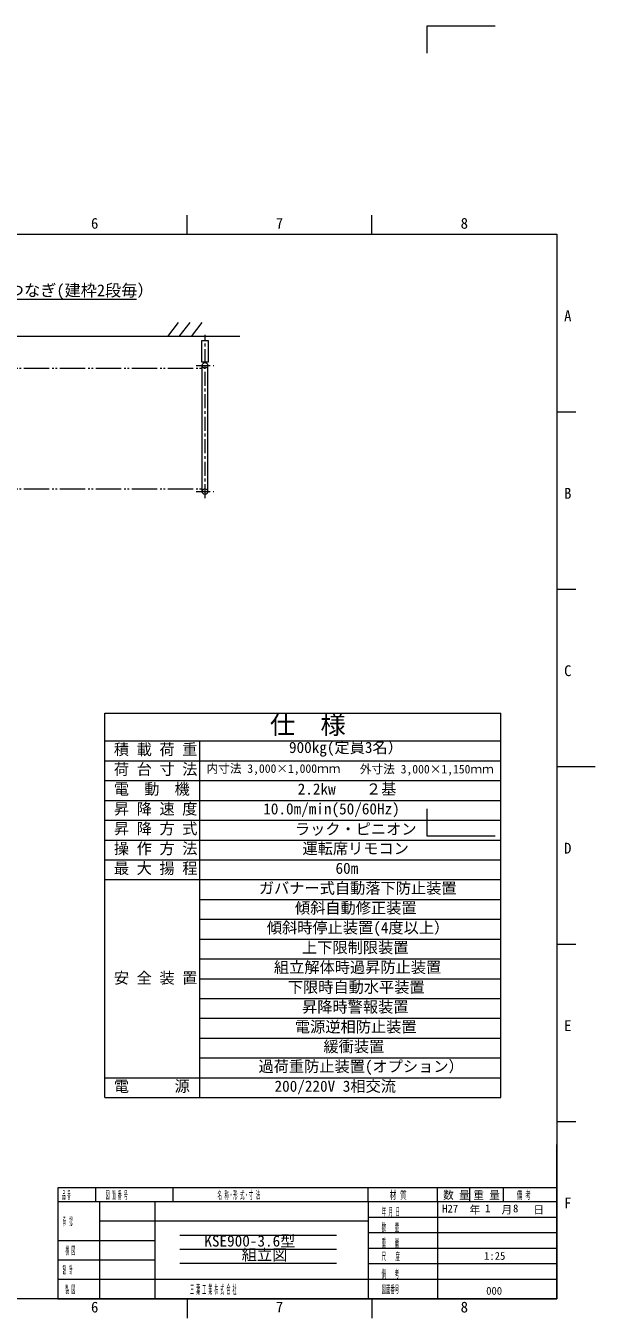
# Model space of a CAD drawing. Units: millimetres, scale not verified. Extents: x -4557 to 13863, y -3693 to 5631.
# Drawn here: x 2868 to 6919, y -3556 to 5631 of the extents above; entities that cross this region are included whole.
import ezdxf
from ezdxf.enums import TextEntityAlignment as Align

# ---------------------------------------------------------------- set-up
doc = ezdxf.new("R2010")
doc.units = ezdxf.units.MM
doc.header["$LTSCALE"] = 20
doc.linetypes.add('CHAIN1', pattern=[8, 5, -1, 1, -1])
doc.linetypes.add('DOUBLE_CHAIN2', pattern=[12.8, 9, -1, 0.6, -0.6, 0.6, -1])
for name, color, linetype, lineweight in [('0-0_0', 134, 'Continuous', 18), ('0-2_DEFPOINTS', 7, 'Continuous', 18), ('0-A_仮想線', 3, 'DOUBLE_CHAIN2', 18), ('0-D_外形線', 5, 'Continuous', 18), ('0-E_寸法', 5, 'Continuous', 18), ('0-F_寸法線', 7, 'Continuous', 18), ('1-0_中心線', 1, 'CHAIN1', 18)]:
    doc.layers.add(name, color=color, linetype=linetype, lineweight=lineweight)
doc.styles.add('ＭＳ ゴシック', font='')
doc.styles.get('ＭＳ ゴシック').set_extended_font_data('MS Gothic')

msp = doc.modelspace()

# ---------------------------------------------------------------- linework, layer by layer
at = {"layer": '0-0_0'}
for p, q in [((4015.8, 4149), (4015.8, 4285.62)), ((5330.77, 4149), (5330.77, 4285.62)), ((6645.73, 2887.55), (6782.35, 2887.55)), ((6645.73, 1626.09), (6782.35, 1626.09)), ((3430.79, -1988.02), (3430.79, 744.37)), ((3430.79, 744.37), (6247.69, 744.37)), ((6247.69, -1988.02), (6247.69, 744.37)), ((3430.79, 547.19), (6247.69, 547.19)), ((4106.84, -1988.02), (4106.84, 547.19)), ((3430.79, 406.35), (6247.69, 406.35)), ((6645.73, 364.63), (6918.97, 364.63)), ((6645.73, 364.63), (6782.35, 364.63)), ((3430.79, 265.5), (6247.69, 265.5)), ((3430.79, 124.66), (6247.69, 124.66)), ((3430.79, -16.19), (6247.69, -16.19)), ((3430.79, -157.03), (6247.69, -157.03)), ((3430.79, -297.88), (6247.69, -297.88)), ((3430.79, -438.72), (6247.69, -438.72)), ((4106.84, -579.57), (6247.69, -579.57)), ((4106.84, -720.41), (6247.69, -720.41)), ((4106.84, -861.26), (6247.69, -861.26)), ((6645.73, -896.82), (6782.35, -896.82)), ((4106.84, -1002.1), (6247.69, -1002.1)), ((4106.84, -1142.95), (6247.69, -1142.95)), ((4106.84, -1142.95), (6247.69, -1142.95)), ((4106.84, -1283.79), (6247.69, -1283.79)), ((4106.84, -1424.64), (6247.69, -1424.64)), ((4106.84, -1565.48), (6247.69, -1565.48)), ((4106.84, -1706.33), (6247.69, -1706.33)), ((3430.79, -1847.18), (6247.69, -1847.18)), ((3430.79, -1988.02), (6247.69, -1988.02)), ((6645.73, -2158.28), (6782.35, -2158.28)), ((6645.73, -2631), (3096.44, -2631)), ((3367.63, -2729.59), (3367.63, -2631)), ((3915.71, -2729.59), (3915.71, -2631)), ((5304.89, -2729.59), (5304.89, -2631)), ((5797.85, -2729.59), (5797.85, -2631)), ((6027.85, -2729.59), (6027.85, -2631)), ((6266.31, -2729.59), (6266.31, -2631)), ((3392.21, -2729.59), (3392.21, -3419.73)), ((3786.58, -2729.59), (3786.58, -3419.73)), ((5304.89, -2729.59), (5304.89, -3419.73)), ((5797.85, -2729.59), (5797.85, -3419.73)), ((6645.73, -2840.01), (5304.89, -2840.01)), ((5304.89, -2867.62), (3392.21, -2867.62)), ((3786.58, -3005.65), (3096.44, -3005.65)), ((3964.44, -2967.52), (5078.21, -2967.52)), ((6645.73, -2950.44), (5304.89, -2950.44)), ((3964.44, -3066.11), (5078.21, -3066.11)), ((6645.73, -3060.86), (5304.89, -3060.86)), ((3786.58, -3143.68), (3096.44, -3143.68)), ((3964.44, -3164.7), (5078.21, -3164.7)), ((6645.73, -3171.28), (5304.89, -3171.28)), ((6645.73, -3281.7), (3096.44, -3281.7)), ((3096.44, -3419.73), (6645.73, -3419.73)), ((4015.8, -3419.73), (4015.8, -3556.35)), ((5330.77, -3419.73), (5330.77, -3556.35))]:
    msp.add_line(p, q, dxfattribs=at)
at = {"layer": '0-0_0', "color": 7}
for p, q in [((1715.39, 4149), (6645.73, 4149)), ((6645.73, 4149), (6645.73, -3419.73)), ((3096.44, -2631), (3096.44, -3419.73)), ((6645.73, -2729.59), (3096.44, -2729.59))]:
    msp.add_line(p, q, dxfattribs=at)
at = {"layer": '0-0_0', "color": 5}
msp.add_line((4118.35, 3392.7), (4118.35, 3242.7), dxfattribs=at)
at = {"layer": '0-0_0', "color": 7}
msp.add_lwpolyline([(6645.73, -3419.73), (-3873.99, -3419.73), (-3873.99, 4149)], dxfattribs=at)
at = {"layer": '0-0_0'}
msp.add_lwpolyline([(6645.73, -3419.73), (6645.73, -2321.14), (6645.73, -3419.73)], dxfattribs=at)
at = {"layer": '0-2_DEFPOINTS'}
for p, q in [((5722.86, 5631.11), (6207.86, 5631.11)), ((5722.86, 5437.11), (5722.86, 5631.11))]:
    msp.add_line(p, q, dxfattribs=at)
msp.add_lwpolyline([(6207.86, -128.89), (5722.86, -128.89), (5722.86, 65.11)], dxfattribs=at)
at = {"layer": '0-A_仮想線'}
for p, q in [((2343.35, 3197.05), (4143.35, 3197.05)), ((2343.35, 2339.53), (4143.35, 2339.53))]:
    msp.add_line(p, q, dxfattribs=at)
at = {"layer": '0-D_外形線'}
for p, q in [((4391.09, 3423.29), (-1958.52, 3423.29)), ((4123.35, 2319.53), (4123.35, 3217.05)), ((4163.35, 2319.53), (4163.35, 3217.05))]:
    msp.add_line(p, q, dxfattribs=at)
msp.add_lwpolyline([(4118.35, 3242.7), (4168.35, 3242.7), (4168.35, 3392.7), (4118.35, 3392.7)], dxfattribs=at)
for centre in [(4143.35, 3217.05), (4143.35, 2319.53)]:
    msp.add_circle(centre, 20, dxfattribs=at)
at = {"layer": '0-E_寸法', "color": 7}
msp.add_line((2561.93, 3688.53), (3656.93, 3688.53), dxfattribs=at)
at = {"layer": '0-F_寸法線'}
for p, q in [((3878.29, 3423.29), (3955.36, 3521.92)), ((3960.5, 3423.29), (4037.56, 3521.92)), ((4046.13, 3423.29), (4123.19, 3521.92))]:
    msp.add_line(p, q, dxfattribs=at)
at = {"layer": '1-0_中心線'}
for p, q in [((4143.35, 2272.48), (4143.35, 3434.43)), ((4080.85, 3217.05), (4205.85, 3217.05)), ((4080.85, 2319.53), (4205.85, 2319.53))]:
    msp.add_line(p, q, dxfattribs=at)

# ---------------------------------------------------------------- texts
at = {"layer": '0-0_0', "style": 'ＭＳ ゴシック'}
for s, height, p in [('6', 76.92, (3332.09, 4165.83)), ('7', 76.92, (4647.05, 4165.83)), ('8', 76.92, (5962.02, 4165.83)), ('A', 76.92, (6697.94, 3507.78)), ('B', 76.92, (6697.94, 2246.33)), ('C', 76.92, (6697.94, 984.87)), ('D', 76.92, (6697.94, -276.59)), ('E', 76.92, (6697.94, -1538.04)), (' 数 量', 55.51, (5799.27, -2725.73)), ('重 量', 55.51, (6052.43, -2725.73)), ('\u3000\u3000\u3000年\u3000\u3000月\u3000\u3000日', 55.51, (5797.85, -2830.23)), ('F', 76.92, (6697.94, -2799.5)), ('6', 76.92, (3332.09, -3538.97)), ('7', 76.92, (4647.05, -3538.97)), ('8', 76.92, (5962.02, -3538.97))]:
    msp.add_text(s, height=height, dxfattribs=at).set_placement(p, align=Align.BOTTOM_LEFT)
at = {"layer": '0-0_0', "color": 7, "style": 'ＭＳ ゴシック'}
for s, height, p in [('仕  様', 132.2, (4604.5, 557.33)), ('900kg(定員3名）', 79.3, (4740.65, 437.78)), ('積 載 荷 重', 79.3, (3494.88, 423.7)), ('荷 台 寸 法', 79.3, (3494.88, 282.85)), ('内寸法 3,000×1,000ｍｍ', 60.8, (4154.02, 302.24)), ('外寸法 3,000×1,150ｍｍ', 60.8, (5244.97, 298.08)), ('電  動  機', 79.3, (3494.88, 142.01)), ('2.2kw    ２基', 79.3, (4802.62, 142.01)), ('昇 降 速 度', 79.3, (3494.88, 1.16)), ('10.0m/min(50/60Hz)', 79.3, (4557.55, 1.16)), ('昇 降 方 式', 79.3, (3494.88, -139.68)), ('ラック・ピニオン', 79.3, (4782.9, -142.5)), ('操 作 方 法', 79.3, (3494.88, -280.53)), ('運転席リモコン', 79.3, (4836.42, -280.53)), ('最 大 揚 程', 79.3, (3494.88, -421.37)), ('60m', 79.3, (5071.63, -421.37)), ('ガバナー式自動落下防止装置', 79.3, (4526.56, -562.22)), ('傾斜自動修正装置', 79.3, (4782.9, -703.06)), ('傾斜時停止装置(4度以上）', 79.3, (4582.9, -843.91)), ('上下限制限装置', 79.3, (4833.6, -984.75)), ('安 全 装 置', 79.3, (3494.88, -1201.23)), ('組立解体時過昇防止装置', 79.3, (4633.6, -1125.6)), ('下限時自動水平装置', 79.3, (4732.19, -1266.44)), ('昇降時警報装置', 79.3, (4833.6, -1407.29)), ('電源逆相防止装置', 79.3, (4782.9, -1548.13)), ('緩衝装置', 79.3, (4985.72, -1688.98)), ('過荷重防止装置(オプション）', 79.3, (4523.74, -1829.82)), ('電      源', 79.3, (3494.88, -1970.67)), ('200/220V 3相交流', 79.3, (4637.83, -1970.67)), ('H27', 55.51, (5830.63, -2821.99)), ('1', 55.51, (6135.71, -2820.26)), ('8', 55.51, (6334.61, -2820.95)), ('KSE900-3.6型', 79.3, (4138.56, -3071.12)), ('組立図', 79.3, (4404.81, -3169.35)), ('1:25', 55.51, (6128.83, -3158.33)), ('000', 55.51, (6143.61, -3406.78))]:
    msp.add_text(s, height=height, dxfattribs=at).set_placement(p, align=Align.BOTTOM_LEFT)
at = {"layer": '0-0_0', "style": 'ＭＳ ゴシック'}
for s, height, width, p in [('品 番', 55.51, 0.3, (3126.79, -2725.73)), ('図 面 番 号', 55.51, 0.35, (3436.98, -2725.73)), ('名 称・形 式・寸 法', 55.51, 0.4, (4232.31, -2725.73)), ('材 質', 55.51, 0.6, (5456.72, -2725.73)), ('備 考', 55.51, 0.5, (6361.37, -2725.73)), ('承\u3000認', 55.51, 0.3, (3130.75, -2913.05)), ('年 月 日', 55.51, 0.4, (5399.93, -2844.04)), ('数\u3000\u3000量', 55.51, 0.4, (5399.93, -2954.46)), ('重\u3000\u3000量', 55.51, 0.4, (5399.93, -3064.88)), ('検 図', 55.51, 0.35, (3149.68, -3120.09)), ('尺  \u3000度', 55.51, 0.4, (5399.93, -3161.5)), ('設\u3000計', 55.51, 0.3, (3130.75, -3258.12)), ('備\u3000\u3000考', 55.51, 0.4, (5399.93, -3285.73)), ('製 図', 55.51, 0.35, (3149.68, -3396.15)), ('三 葉 工 業 株 式 会 社', 64.76, 0.3, (4037.79, -3403.72)), ('図面番号', 55.51, 0.4, (5399.93, -3396.15))]:
    msp.add_text(s, height=height, dxfattribs=dict(at, width=width)).set_placement(p, align=Align.BOTTOM_LEFT)
at = {"layer": '0-E_寸法', "color": 7, "style": 'ＭＳ ゴシック'}
msp.add_text('壁つなぎ(建枠2段毎）', height=84.46, dxfattribs=at).set_placement((2625.68, 3683.16), align=Align.BOTTOM_LEFT)

doc.saveas('drawing.dxf')
